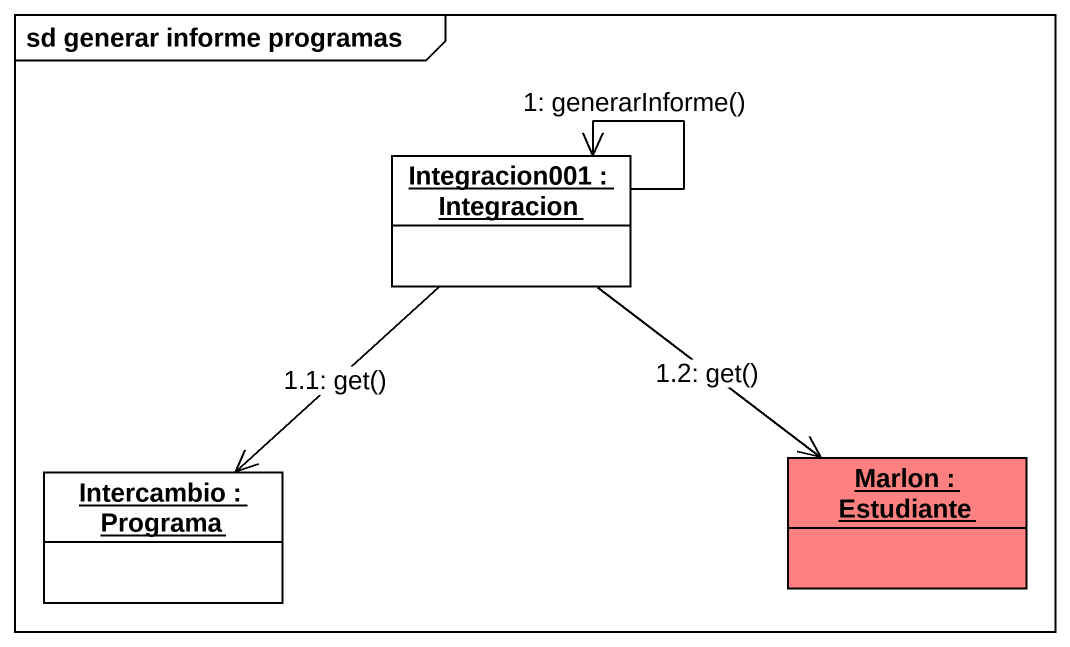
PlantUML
@startuml
mainframe sd generar informe programas
hide circle
hide empty members
object "Integracion001 : Integracion" as Integracion001
object "Intercambio : Programa" as Intercambio
object "Marlon : Estudiante" as Marlon #FF8080
Integracion001 --> Integracion001 : 1: generarInforme()
Integracion001 --> Intercambio : 1.1: get()
Integracion001 --> Marlon : 1.2: get()
@enduml
